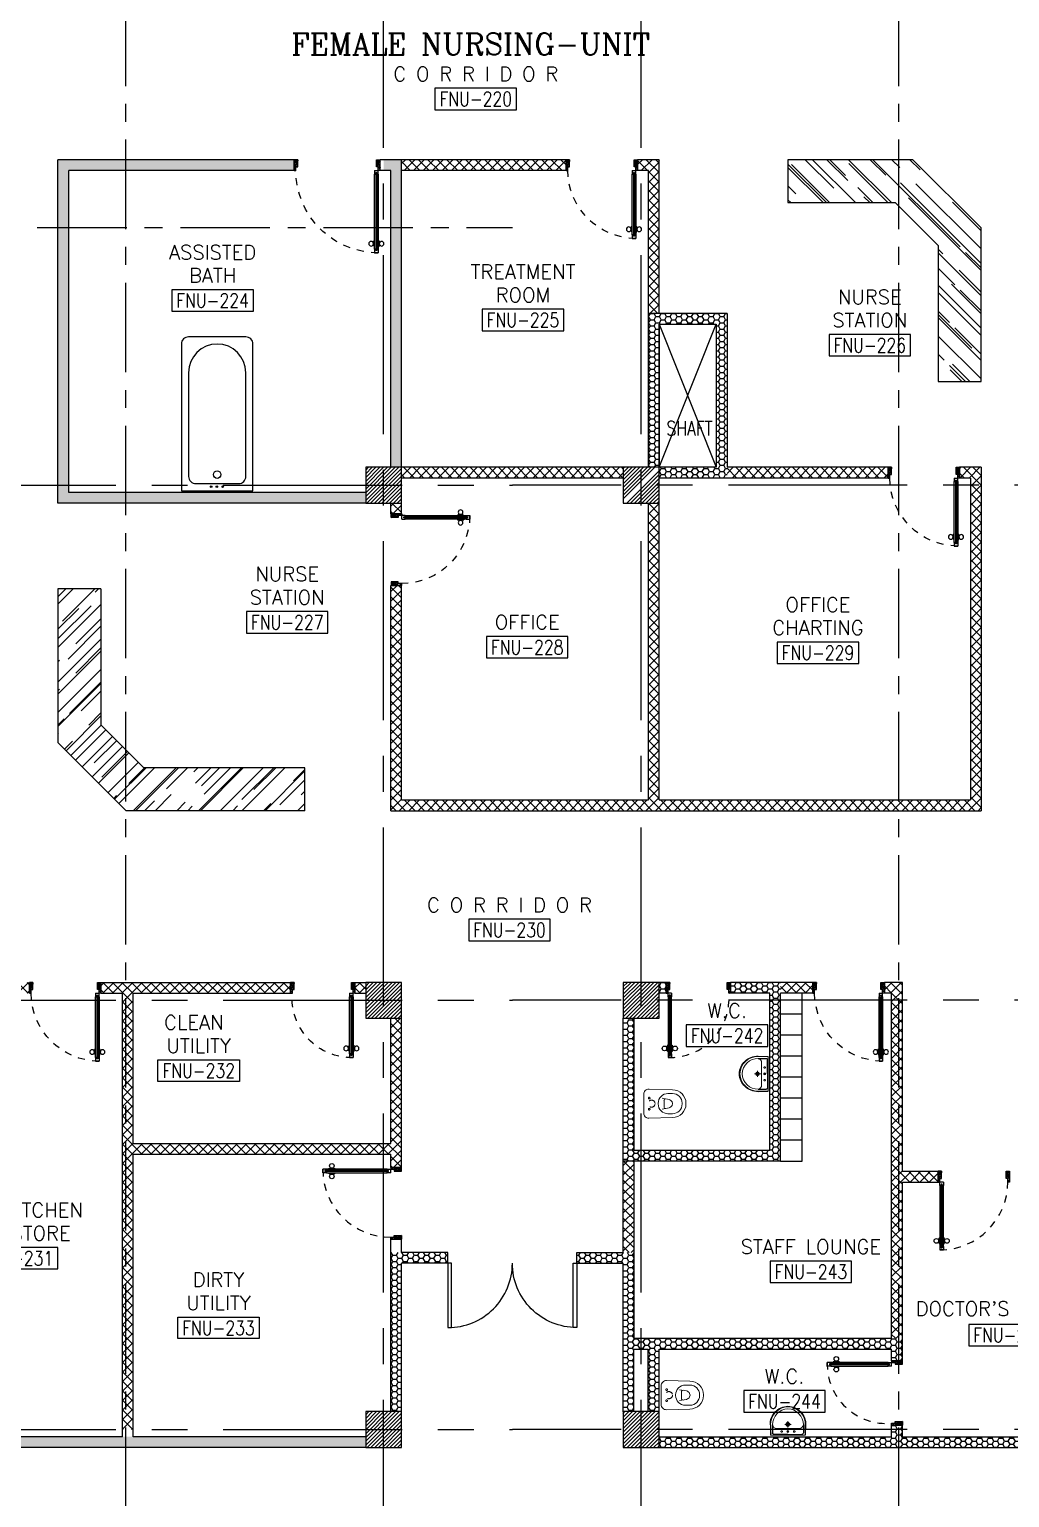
# Model space of a CAD drawing. Extents: x 88808.2 to 88899.2, y 39921.6 to 40001.1.
# Drawn here: x 88870.22 to 88883.92, y 39958.75 to 39979.27 of the extents above; entities that cross this region are included whole.
import ezdxf
from ezdxf.enums import TextEntityAlignment as Align

# ---------------------------------------------------------------- set-up
doc = ezdxf.new("R2010")
doc.units = 0
doc.header["$MEASUREMENT"] = 0
for name, pattern in [('CENTER', [2, 1.25, -0.25, 0.25, -0.25]), ('CENTERX2', [4, 2.5, -0.5, 0.5, -0.5]), ('DASHED', [0.75, 0.5, -0.25]), ('HIDDEN', [0.375, 0.25, -0.125]), ('HIDDEN2', [0.1875, 0.125, -0.0625])]:
    doc.linetypes.add(name, pattern=pattern)
doc.layers.get('0').update_dxf_attribs({"linetype": 'CONTINUOUS'})
for name, color, linetype in [('AXES', 11, 'CENTERX2'), ('AXES1', 11, 'CENTER'), ('COL', 2, 'CONTINUOUS'), ('COUNTER', 3, 'CONTINUOUS'), ('DOOR', 7, 'CONTINUOUS'), ('FIX', 3, 'CONTINUOUS'), ('HAT', 8, 'CONTINUOUS'), ('Hatch', 11, 'CONTINUOUS'), ('Locker', 7, 'CONTINUOUS'), ('RM-BOX', 4, 'CONTINUOUS'), ('RM-NAME', 2, 'CONTINUOUS'), ('RM-NO', 2, 'CONTINUOUS'), ('SHAFT', 4, 'CONTINUOUS'), ('WALL', 2, 'CONTINUOUS'), ('WallType', 11, 'CONTINUOUS'), ('WallType2', 3, 'CONTINUOUS')]:
    doc.layers.add(name, color=color, linetype=linetype)
doc.styles.add('ROMANC', font='romanc', dxfattribs={"height": 0.1})
doc.styles.add('ROMANS', font='ROMANS.shx', dxfattribs={"width": 0.6})
pattern_1 = [(7e-15, (0, 3e-11), (0.075, 0.04330127), [0.05, -0.1]), (120, (0, 3e-11), (-0.074999999836, 0.043301270284), [0.05, -0.1]), (60, (0, 3e-11), (1.64e-10, 0.086602540284), [-0.1, 0.05])]

# ---------------------------------------------------------------- blocks, each defined once
blk = doc.blocks.new('RM1')
at = {"layer": 'RM-BOX'}
blk.add_lwpolyline([(570, -200), (-570, -200), (-570, -500), (570, -500)], close=True, dxfattribs=at)
at = {"layer": 'RM-NAME', "style": 'ROMANS'}
for tag, p in [('ROOMNAME1', (0, 324)), ('ROOMNAME2', (0, 0))]:
    blk.add_attdef(tag, text='', height=200, dxfattribs=at).set_placement(p, align=Align.MIDDLE)
at = {"layer": 'RM-NO', "style": 'ROMANS', "width": 0.8}
blk.add_attdef('ROOMNO', text='', height=200, dxfattribs=at).set_placement((0, -350), align=Align.MIDDLE)
blk = doc.blocks.new('D1000')
at = {"layer": 'DOOR', "color": 7, "linetype": 'ByBlock'}
for p, q in [((0, 0), (-150, 0)), ((-150, 0), (-150, -25)), ((-150, 0), (0, 0)), ((0, -50), (-114, 0)), ((0, -50), (-40, 0)), ((0, -50), (0, 0)), ((-1050, -25), (-1100, -25)), ((-1100, -75), (-1100, -25)), ((-1100, -25), (-1100, -75)), ((-1050, -75), (-1100, -75)), ((-1050, -42), (-1070, -42)), ((-1070, -42), (-1070, -58)), ((-1050, -58), (-1070, -58)), ((-1050, -25), (-1050, -42)), ((-1050, -58), (-1050, -75)), ((-928, -18), (-1018, -18)), ((-1018, -25), (-1018, -18)), ((-1018, -75), (-1018, -82)), ((-928, -82), (-1018, -82)), ((-1005, -9), (-940, -9)), ((-1005, -18), (-1005, -9)), ((-1005, -18), (-940, -18)), ((-1005, -82), (-940, -82)), ((-1005, -82), (-1005, -91)), ((-1005, -91), (-940, -91)), ((-940, -18), (-940, -9)), ((-940, -82), (-940, -91)), ((-928, -25), (-928, -18)), ((-928, -75), (-928, -82)), ((-200, -42), (-200, -25)), ((-200, -25), (-150, -25)), ((-180, -42), (-200, -42)), ((-200, -75), (-200, -58)), ((-200, -58), (-180, -58)), ((-150, -75), (-200, -75)), ((-180, -58), (-180, -42)), ((-150, -75), (-150, -25)), ((-150, -25), (-100, -25)), ((-100, -25), (-100, -50)), ((0, -50), (-100, -37)), ((-100, -50), (0, -50)), ((-150, -975), (-100, -975)), ((-150, -1000), (-150, -975)), ((-150, -1000), (0, -1000)), ((0, -1000), (-150, -1000)), ((0, -950), (-114, -1000)), ((-100, -975), (-100, -950)), ((0, -950), (-100, -963)), ((-100, -950), (0, -950)), ((0, -950), (-40, -1000)), ((0, -950), (0, -1000))]:
    blk.add_line(p, q, dxfattribs=at)
at = {"layer": 'DOOR', "linetype": 'ByBlock'}
for p, q in [((-200, -25), (-1050, -25)), ((-200, -42), (-1050, -42)), ((-200, -58), (-1050, -58)), ((-1050, -75), (-200, -75))]:
    blk.add_line(p, q, dxfattribs=at)
at = {"layer": 'DOOR', "color": 7, "linetype": 'ByBlock'}
for centre in [(-973, 23), (-973, -124)]:
    blk.add_circle(centre, 32.4, dxfattribs=at)
for centre, radius, start, end in [((0, -50), 134, 158.1598, 169.28), ((0, -50), 74.4, 137.7764, 180), ((0, -50), 54.4, 113.2074, 180), ((0, -50), 154, 161.1053, 166.2858), ((0, -50), 114, 154.0838, 167.3774), ((0, -50), 94.4, 148.0182, 180), ((0, -50), 34.4, 90, 180), ((0, -50), 14.4, 90, 180), ((0, -950), 154, 193.7142, 198.8947), ((0, -950), 134, 190.72, 201.8402), ((0, -950), 94.4, 180, 211.9818), ((0, -950), 74.4, 180, 222.2236), ((0, -950), 54.4, 180, 246.7926), ((0, -950), 34.4, 180, 270), ((0, -950), 14.4, 180, 270)]:
    blk.add_arc(centre, radius, start, end, dxfattribs=at)
at = {"layer": 'DOOR', "linetype": 'HIDDEN', "ltscale": 0.5}
blk.add_arc((-149, -24), 951, 180.0434, 269.9667, dxfattribs=at)
blk = doc.blocks.new('DOOR100')
at = {"layer": 'DOOR', "color": 0, "linetype": 'ByBlock'}
for p, q in [((-76, 1251), (-76, 1301)), ((-76, 1301), (-26, 1301)), ((-26, 1301), (-76, 1301)), ((-59, 1251), (-76, 1251)), ((-59, 1251), (-59, 1271)), ((-43, 1271), (-59, 1271)), ((-43, 1251), (-43, 1271)), ((-26, 1251), (-43, 1251)), ((-26, 1251), (-26, 1301)), ((-92, 1206), (-92, 1141)), ((-83, 1206), (-92, 1206)), ((-83, 1141), (-92, 1141)), ((-83, 1129), (-83, 1219)), ((-76, 1219), (-83, 1219)), ((-83, 1206), (-83, 1141)), ((-76, 1129), (-83, 1129)), ((-26, 1219), (-19, 1219)), ((-26, 1129), (-19, 1129)), ((-19, 1129), (-19, 1219)), ((-19, 1206), (-19, 1141)), ((-19, 1206), (-10, 1206)), ((-19, 1141), (-10, 1141)), ((-10, 1206), (-10, 1141)), ((-1201, 0), (-1201, 150)), ((-1201, 150), (-1176, 150)), ((-1201, 150), (-1201, 0)), ((-1151, 0), (-1201, 0)), ((-1176, 150), (-1176, 100)), ((-1176, 100), (-1151, 100)), ((-1151, 100), (-1151, 0)), ((-76, 200), (-59, 200)), ((-76, 150), (-76, 200)), ((-76, 150), (-26, 150)), ((-59, 200), (-59, 180)), ((-59, 180), (-43, 180)), ((-51, 100), (-51, 0)), ((-26, 100), (-51, 100)), ((-51, 0), (-1, 0)), ((-43, 200), (-26, 200)), ((-43, 180), (-43, 200)), ((-26, 200), (-26, 150)), ((-1, 150), (-26, 150)), ((-26, 150), (-26, 100)), ((-1, 150), (-1, 0))]:
    blk.add_line(p, q, dxfattribs=at)
at = {"layer": 'DOOR', "linetype": 'ByBlock'}
for p, q in [((-76, 1251), (-76, 200)), ((-59, 200), (-59, 1251)), ((-43, 200), (-43, 1251)), ((-26, 200), (-26, 1251))]:
    blk.add_line(p, q, dxfattribs=at)
at = {"layer": 'DOOR', "color": 9, "linetype": 'ByBlock'}
for p, q in [((-1151, 0), (-1201, 114)), ((-1151, 0), (-1201, 40)), ((-1151, 0), (-1164, 100)), ((-51, 0), (-1, 114)), ((-51, 0), (-38, 100)), ((-51, 0), (-1, 40))]:
    blk.add_line(p, q, dxfattribs=at)
at = {"layer": 'DOOR', "color": 0, "linetype": 'ByBlock'}
for centre in [(-125, 1174), (22, 1174)]:
    blk.add_circle(centre, 32.4, dxfattribs=at)
at = {"layer": 'DOOR', "linetype": 'HIDDEN', "ltscale": 0.5}
blk.add_arc((-27, 152), 1149, 89.961, 180.0931, dxfattribs=at)
at = {"layer": 'DOOR', "color": 9, "linetype": 'ByBlock'}
for centre, radius, start, end in [((-1151, 0), 154, 103.7142, 108.8947), ((-1151, 0), 134, 100.72, 111.8402), ((-1151, 0), 94.4, 90, 121.9818), ((-1151, 0), 74.4, 90, 132.2236), ((-1151, 0), 54.4, 90, 156.7926), ((-1151, 0), 34.4, 90, 180), ((-1151, 0), 14.4, 90, 180), ((-51, 0), 94.4, 58.0182, 90), ((-51, 0), 74.4, 47.7764, 90), ((-51, 0), 54.4, 23.2074, 90), ((-51, 0), 34.4, 0, 90), ((-51, 0), 14.4, 0, 90), ((-51, 0), 134, 68.1598, 79.28), ((-51, 0), 114, 64.0838, 77.3774), ((-51, 0), 154, 71.1053, 76.2858)]:
    blk.add_arc(centre, radius, start, end, dxfattribs=at)
blk = doc.blocks.new('DOOR90')
at = {"layer": 'DOOR', "linetype": 'ByBlock'}
for p, q in [((0, 0), (-150, 0)), ((-200, -25), (-1000, -25)), ((-200, -42), (-1000, -42)), ((-200, -58), (-1000, -58)), ((-1000, -75), (-200, -75))]:
    blk.add_line(p, q, dxfattribs=at)
at = {"layer": 'DOOR', "color": 0, "linetype": 'ByBlock'}
for p, q in [((-150, 0), (-150, -25)), ((-150, 0), (0, 0)), ((0, -50), (0, 0)), ((-1050, -25), (-1050, -75)), ((-1050, -75), (-1050, -25)), ((-1000, -25), (-1050, -25)), ((-1000, -75), (-1050, -75)), ((-1020, -42), (-1020, -58)), ((-1000, -42), (-1020, -42)), ((-1000, -58), (-1020, -58)), ((-1000, -25), (-1000, -42)), ((-1000, -58), (-1000, -75)), ((-968, -25), (-968, -18)), ((-878, -18), (-968, -18)), ((-968, -75), (-968, -82)), ((-878, -82), (-968, -82)), ((-955, -18), (-955, -9)), ((-955, -9), (-890, -9)), ((-955, -18), (-890, -18)), ((-955, -82), (-955, -91)), ((-955, -82), (-890, -82)), ((-955, -91), (-890, -91)), ((-890, -18), (-890, -9)), ((-890, -82), (-890, -91)), ((-878, -25), (-878, -18)), ((-878, -75), (-878, -82)), ((-200, -42), (-200, -25)), ((-200, -25), (-150, -25)), ((-180, -42), (-200, -42)), ((-200, -75), (-200, -58)), ((-200, -58), (-180, -58)), ((-150, -75), (-200, -75)), ((-180, -58), (-180, -42)), ((-150, -75), (-150, -25)), ((-150, -25), (-100, -25)), ((-100, -25), (-100, -50)), ((-100, -50), (0, -50)), ((-150, -900), (-150, -875)), ((-150, -875), (-100, -875)), ((0, -900), (-150, -900)), ((-150, -900), (0, -900)), ((-100, -850), (0, -850)), ((-100, -875), (-100, -850)), ((0, -850), (0, -900))]:
    blk.add_line(p, q, dxfattribs=at)
at = {"layer": 'DOOR', "color": 9, "linetype": 'ByBlock'}
for p, q in [((0, -50), (-114, 0)), ((0, -50), (-40, 0)), ((0, -50), (-100, -37)), ((0, -850), (-114, -900)), ((0, -850), (-100, -863)), ((0, -850), (-40, -900))]:
    blk.add_line(p, q, dxfattribs=at)
at = {"layer": 'DOOR', "color": 0, "linetype": 'ByBlock'}
for centre in [(-923, 24), (-923, -124)]:
    blk.add_circle(centre, 32.4, dxfattribs=at)
at = {"layer": 'DOOR', "color": 9, "linetype": 'ByBlock'}
for centre, radius, start, end in [((0, -50), 74.4, 137.7764, 180), ((0, -50), 54.4, 113.2074, 180), ((0, -50), 154, 161.1053, 166.2858), ((0, -50), 134, 158.1598, 169.28), ((0, -50), 114, 154.0838, 167.3774), ((0, -50), 94.4, 148.0182, 180), ((0, -50), 34.4, 90, 180), ((0, -50), 14.4, 90, 180), ((0, -850), 154, 193.7142, 198.8947), ((0, -850), 134, 190.72, 201.8402), ((0, -850), 94.4, 180, 211.9818), ((0, -850), 74.4, 180, 222.2236), ((0, -850), 54.4, 180, 246.7926), ((0, -850), 34.4, 180, 270), ((0, -850), 14.4, 180, 270)]:
    blk.add_arc(centre, radius, start, end, dxfattribs=at)
at = {"layer": 'DOOR', "linetype": 'HIDDEN', "ltscale": 0.5}
blk.add_arc((-222, -50), 828, 178.2701, 275.003, dxfattribs=at)
blk = doc.blocks.new('BTUB1')
at = {"layer": 'FIX'}
for points in [[(-500, -25), (-500, -2075, 0.414214), (-400, -2175), (400, -2175, 0.414214), (500, -2075), (500, -25)], [(-400, -1675, 1), (400, -1675), (400, -225, 0.414214), (300, -125), (-300, -125, 0.414214), (-400, -225)]]:
    blk.add_lwpolyline(points, format="xyb", close=True, dxfattribs=at)
for centre, radius in [((-75, -81), 11), ((0, -250), 52.2), ((5, -81), 11), ((85, -81), 11)]:
    blk.add_circle(centre, radius, dxfattribs=at)
blk = doc.blocks.new('WC1')
at = {"layer": 'FIX', "lineweight": 20}
for p, q in [((-727, 5), (-727, -5)), ((-674, 5), (-674, -5)), ((-534, 24), (-540, 0)), ((-540, 0), (-534, -24)), ((-210, 204), (-538, 194)), ((-475, 141), (-538, 141)), ((-395, 76), (-490, 60)), ((-339, 5), (-339, -5)), ((-538, -141), (-475, -141)), ((-538, -194), (-210, -204)), ((-490, -60), (-395, -76))]:
    blk.add_line(p, q, dxfattribs=at)
at = {"layer": 'FIX', "linetype": 'Continuous', "lineweight": 20}
blk.add_line((-420, -47), (-420, 45), dxfattribs=at)
at = {"layer": 'FIX', "lineweight": 20}
blk.add_lwpolyline([(-213, -204), (-210, -204, 0.414214), (-137, -131), (-137, 0), (-137, 131, 0.414214), (-210, 204)], format="xyb", dxfattribs=at)
at = {"layer": 'FIX', "linetype": 'HIDDEN2', "lineweight": 20, "ltscale": 0.3}
blk.add_circle((-245, 0), 49.8, dxfattribs=at)
at = {"layer": 'FIX', "linetype": 'HIDDEN', "lineweight": 20, "ltscale": 0.05}
for centre in [(-213, 78), (-213, -77)]:
    blk.add_circle(centre, 11.6, dxfattribs=at)
at = {"layer": 'FIX', "lineweight": 20}
for centre, radius, start, end in [((-538, 5), 189, 90, 180), ((-538, 5), 136, 90, 180), ((-473, -7), 68.2, 128.9242, 152.8468), ((-464, -18), 82, 108.496, 128.9242), ((-475, 5), 136, 360, 90), ((-538, -5), 189, 180, 270), ((-538, -5), 136, 180, 270), ((-473, 7), 68.2, 207.1532, 231.0758), ((-464, 18), 82, 231.0758, 251.504), ((-475, -5), 136, 270, 0)]:
    blk.add_arc(centre, radius, start, end, dxfattribs=at)
at = {"layer": 'FIX', "linetype": 'Continuous', "lineweight": 20}
for centre, start, end in [((-443, 46), 357.6662, 91.6121), ((-442, -46), 268.3879, 2.3338)]:
    blk.add_arc(centre, 22.3, start, end, dxfattribs=at)
blk = doc.blocks.new('LAV1')
at = {"layer": 'FIX', "linetype": 'DASHED', "lineweight": 20, "ltscale": 0.05}
for p, q in [((0, 170), (0, 270)), ((0, 170), (0, 270)), ((50, 220), (-50, 220))]:
    blk.add_line(p, q, dxfattribs=at)
at = {"layer": 'FIX', "linetype": 'ByBlock', "ltscale": 0.3}
for p, q in [((-280, 210), (-275, 50)), ((-245, 210), (-245, 85)), ((0, 60), (-220, 60)), ((0, 60), (220, 60)), ((245, 210), (245, 85)), ((280, 210), (275, 50))]:
    blk.add_line(p, q, dxfattribs=at)
at = {"layer": 'FIX', "linetype": 'Continuous', "lineweight": 20}
for p, q in [((-275, 210), (-275, 50)), ((0, 50), (-275, 50)), ((0, 50), (-252, 50)), ((0, 155), (-181, 155)), ((0, 155), (181, 155)), ((0, 50), (275, 50)), ((0, 50), (252, 50)), ((275, 210), (275, 50))]:
    blk.add_line(p, q, dxfattribs=at)
at = {"layer": 'FIX', "lineweight": 20}
for p, q in [((16, 107), (-15, 107)), ((0, 92), (0, 123))]:
    blk.add_line(p, q, dxfattribs=at)
for centre, radius in [((0, 220), 29.5), ((0, 220), 22.5), ((0, 107), 15.5)]:
    blk.add_circle(centre, radius, dxfattribs=at)
at = {"layer": 'FIX', "linetype": 'HIDDEN', "lineweight": 20, "ltscale": 0.05}
for centre in [(-100, 107), (100, 107)]:
    blk.add_circle(centre, 12.4, dxfattribs=at)
at = {"layer": 'FIX', "linetype": 'ByBlock', "ltscale": 0.3}
for centre, radius, start, end in [((7, 220), 287, 91.3776, 182.0064), ((-7, 220), 287, 357.9936, 88.6224), ((-220, 85), 24.9, 179.7021, 269.9486), ((220, 85), 24.9, 270.0514, 0.2979)]:
    blk.add_arc(centre, radius, start, end, dxfattribs=at)
at = {"layer": 'FIX', "linetype": 'Continuous', "lineweight": 20}
for centre, radius, start, end in [((8, 217), 283, 91.6988, 181.351), ((-8, 217), 283, 358.649, 88.3012), ((8, 212), 253, 91.7328, 180.4884), ((-8, 212), 253, 359.5116, 88.2672), ((-179, 222), 66.9, 190.2006, 268.0786), ((179, 222), 66.9, 271.9214, 349.7994)]:
    blk.add_arc(centre, radius, start, end, dxfattribs=at)
blk = doc.blocks.new('*X607')
at = {"color": 0}
for p, q in [((196689, 162747), (197131, 163190)), ((196689, 162800), (197078, 163190)), ((196689, 162853), (197025, 163190)), ((196689, 162907), (196972, 163190)), ((196689, 162960), (196919, 163190)), ((196689, 163013), (196866, 163190)), ((196689, 163066), (196813, 163190)), ((196689, 163119), (196760, 163190)), ((196689, 163172), (196707, 163190)), ((196737, 162690), (197189, 163141)), ((196790, 162690), (197189, 163088)), ((196843, 162690), (197189, 163035)), ((196896, 162690), (197189, 162982)), ((196949, 162690), (197189, 162929)), ((197002, 162690), (197189, 162876)), ((197055, 162690), (197189, 162823)), ((197108, 162690), (197189, 162770)), ((197161, 162690), (197189, 162717))]:
    blk.add_line(p, q, dxfattribs=at)
blk = doc.blocks.new('*X609')
at = {"color": 0}
for p, q in [((196689, 149542), (197136, 149990)), ((196689, 149595), (197083, 149990)), ((196689, 149648), (197030, 149990)), ((196689, 149701), (196977, 149990)), ((196689, 149754), (196924, 149990)), ((196689, 149807), (196871, 149990)), ((196689, 149860), (196818, 149990)), ((196689, 149913), (196765, 149990)), ((196689, 149966), (196712, 149990)), ((196689, 149489), (197189, 149989)), ((196742, 149490), (197189, 149936)), ((196795, 149490), (197189, 149883)), ((196848, 149490), (197189, 149830)), ((196901, 149490), (197189, 149777)), ((196954, 149490), (197189, 149724)), ((197007, 149490), (197189, 149671)), ((197060, 149490), (197189, 149618)), ((197113, 149490), (197189, 149565)), ((197166, 149490), (197189, 149512))]:
    blk.add_line(p, q, dxfattribs=at)
blk = doc.blocks.new('COL50')
at = {"layer": 'COL'}
blk.add_lwpolyline([(-250, 250), (-250, -250), (250, -250), (250, 250)], close=True, dxfattribs=at)
blk = doc.blocks.new('*X604')
at = {"color": 0}
for p, q in [((80579, 149522), (81047, 149990)), ((80579, 149575), (80994, 149990)), ((80579, 149628), (80941, 149990)), ((80579, 149681), (80888, 149990)), ((80579, 149734), (80835, 149990)), ((80579, 149787), (80782, 149990)), ((80579, 149840), (80729, 149990)), ((80579, 149893), (80676, 149990)), ((80579, 149946), (80623, 149990)), ((80600, 149490), (81079, 149969)), ((80653, 149490), (81079, 149916)), ((80706, 149490), (81079, 149863)), ((80759, 149490), (81079, 149810)), ((80812, 149490), (81079, 149757)), ((80865, 149490), (81079, 149704)), ((80918, 149490), (81079, 149651)), ((80971, 149490), (81079, 149598)), ((81024, 149490), (81079, 149545)), ((81077, 149490), (81079, 149492))]:
    blk.add_line(p, q, dxfattribs=at)
blk = doc.blocks.new('*X603')
at = {"color": 0}
for p, q in [((80579, 155515), (81054, 155990)), ((80579, 155568), (81001, 155990)), ((80579, 155621), (80948, 155990)), ((80579, 155674), (80895, 155990)), ((80579, 155727), (80842, 155990)), ((80579, 155780), (80789, 155990)), ((80579, 155833), (80736, 155990)), ((80579, 155886), (80683, 155990)), ((80579, 155939), (80630, 155990)), ((80607, 155490), (81079, 155962)), ((80660, 155490), (81079, 155909)), ((80713, 155490), (81079, 155856)), ((80766, 155490), (81079, 155803)), ((80819, 155490), (81079, 155750)), ((80872, 155490), (81079, 155697)), ((80925, 155490), (81079, 155644)), ((80978, 155490), (81079, 155591)), ((81031, 155490), (81079, 155538))]:
    blk.add_line(p, q, dxfattribs=at)
blk = doc.blocks.new('*X601')
at = {"color": 0}
for p, q in [((80579, 162727), (81042, 163190)), ((80579, 162780), (80989, 163190)), ((80579, 162833), (80936, 163190)), ((80579, 162886), (80883, 163190)), ((80579, 162939), (80829, 163190)), ((80579, 162993), (80776, 163190)), ((80579, 163046), (80723, 163190)), ((80579, 163099), (80670, 163190)), ((80579, 163152), (80617, 163190)), ((80595, 162690), (81079, 163174)), ((80648, 162690), (81079, 163121)), ((80701, 162690), (81079, 163068)), ((80754, 162690), (81079, 163015)), ((80807, 162690), (81079, 162962)), ((80860, 162690), (81079, 162909)), ((80913, 162690), (81079, 162856)), ((80966, 162690), (81079, 162803)), ((81019, 162690), (81079, 162750)), ((81072, 162690), (81079, 162697))]:
    blk.add_line(p, q, dxfattribs=at)
blk = doc.blocks.new('*X602')
at = {"color": 0}
for p, q in [((84179, 155509), (84660, 155990)), ((84179, 155562), (84607, 155990)), ((84179, 155615), (84554, 155990)), ((84179, 155668), (84501, 155990)), ((84179, 155721), (84448, 155990)), ((84179, 155774), (84395, 155990)), ((84179, 155827), (84342, 155990)), ((84179, 155880), (84289, 155990)), ((84179, 155933), (84236, 155990)), ((84179, 155986), (84183, 155990)), ((84213, 155490), (84679, 155956)), ((84266, 155490), (84679, 155903)), ((84319, 155490), (84679, 155850)), ((84372, 155490), (84679, 155796)), ((84426, 155490), (84679, 155743)), ((84479, 155490), (84679, 155690)), ((84532, 155490), (84679, 155637)), ((84585, 155490), (84679, 155584)), ((84638, 155490), (84679, 155531))]:
    blk.add_line(p, q, dxfattribs=at)

msp = doc.modelspace()

# ---------------------------------------------------------------- hatches: boundary and pattern name
at = {"layer": 'Hatch', "linetype": 'ByBlock'}
h = msp.add_hatch(dxfattribs=at)
h.set_pattern_fill('AR-RROOF', color=256, scale=0.32, angle=135, style=0)
h.paths.add_polyline_path([(88883.5203, 39974.3496), (88883.5203, 39976.4981), (88882.5688, 39977.4496), (88880.8203, 39977.4496), (88880.8203, 39976.8496), (88882.3203, 39976.8496), (88882.9203, 39976.2496), (88882.9203, 39974.3496)])
h = msp.add_hatch(dxfattribs=at)
h.set_pattern_fill('AR-RROOF', color=256, scale=0.32, angle=45, style=0)
h.set_pattern_definition([(45, (88794.34104, 39809.97983), (0.271529, 0.72407734), [4.8, -0.64, 1.6, -0.32]), (45, (88794.52884, 39810.3939), (-0.5272188, 0.0746705), [0.96, -0.1056, 1.92, -0.24]), (45, (88794.26184, 39810.2853), (1.025022, 1.32822938), [2.56, -0.448, 1.28, -0.32])])
h.paths.add_polyline_path([(88871.2203, 39971.4496), (88870.6203, 39971.4496), (88870.6203, 39969.301), (88870.6967, 39969.2246), (88871.5453, 39969.2246), (88871.2203, 39969.5496)])
h.paths.add_polyline_path([(88871.5703, 39968.351), (88871.5703, 39969.1996), (88871.5453, 39969.2246), (88870.6967, 39969.2246)])
h.paths.add_polyline_path([(88874.0703, 39968.3496), (88874.0703, 39968.9496), (88871.8203, 39968.9496), (88871.5703, 39969.1996), (88871.5703, 39968.351), (88871.5717, 39968.3496)])
at = {"layer": 'WallType', "linetype": 'Continuous'}
h = msp.add_hatch(dxfattribs=at)
h.set_pattern_fill('ANSI37', color=256, scale=0.75, style=0)
h.paths.add_polyline_path([(88877.7203, 39977.4496), (88875.4203, 39977.4496), (88875.4203, 39977.2996), (88877.7203, 39977.2996)])
h.paths.add_polyline_path([(88879.0203, 39977.4496), (88878.7703, 39977.4496), (88878.7703, 39977.2996), (88878.8703, 39977.2996), (88878.8703, 39975.2996), (88879.0203, 39975.2996)])
h.paths.add_polyline_path([(88878.7703, 39977.4496), (88878.7203, 39977.4496), (88878.7203, 39977.2996), (88878.7703, 39977.2996)])
h = msp.add_hatch(dxfattribs=at)
h.set_pattern_fill('ANSI37', color=256, scale=0.75, style=0)
h.paths.add_polyline_path([(88882.3703, 39968.4996), (88879.0203, 39968.4996), (88879.0203, 39972.6496), (88878.8703, 39972.6496), (88878.8703, 39968.4996), (88878.7703, 39968.4996), (88878.7703, 39968.3496), (88882.3703, 39968.3496)])
h.paths.add_polyline_path([(88878.7703, 39968.4996), (88875.4203, 39968.4996), (88875.4203, 39971.4996), (88875.2703, 39971.4996), (88875.2703, 39968.3496), (88878.7703, 39968.3496)])
h.paths.add_polyline_path([(88883.5203, 39972.8996), (88883.3703, 39972.8996), (88883.3703, 39968.4996), (88882.3703, 39968.4996), (88882.3703, 39968.3496), (88883.5203, 39968.3496)])
h.paths.add_polyline_path([(88883.5203, 39973.1496), (88883.2203, 39973.1496), (88883.2203, 39972.9996), (88883.3703, 39972.9996), (88883.3703, 39972.8996), (88883.5203, 39972.8996)])
h.paths.add_polyline_path([(88882.2203, 39973.1496), (88879.9703, 39973.1496), (88879.9703, 39972.9996), (88882.2203, 39972.9996)])
h.paths.add_polyline_path([(88878.5203, 39973.1496), (88875.4203, 39973.1496), (88875.4203, 39972.9996), (88878.5203, 39972.9996)])
h.paths.add_polyline_path([(88875.4203, 39972.6496), (88875.2703, 39972.6496), (88875.2703, 39972.4996), (88875.4203, 39972.4996)])
h = msp.add_hatch(dxfattribs=at)
h.set_pattern_fill('ANSI37', color=256, scale=0.75, style=0)
h.paths.add_polyline_path([(88868.2203, 39965.4496), (88868.0703, 39965.4496), (88868.0703, 39959.9496), (88868.2203, 39959.9496)])
h.paths.add_polyline_path([(88870.2203, 39965.9496), (88868.2203, 39965.9496), (88868.2203, 39965.7996), (88870.2203, 39965.7996)])
h.paths.add_polyline_path([(88871.5703, 39965.9496), (88871.2203, 39965.9496), (88871.2203, 39965.7996), (88871.5203, 39965.7996), (88871.5203, 39965.6996), (88871.5703, 39965.6996)])
h.paths.add_polyline_path([(88873.8703, 39965.9496), (88871.5703, 39965.9496), (88871.5703, 39965.6996), (88871.6703, 39965.6996), (88871.6703, 39965.7996), (88873.8703, 39965.7996)])
h.paths.add_polyline_path([(88871.6703, 39965.6996), (88871.5703, 39965.6996), (88871.5703, 39959.6996), (88871.6703, 39959.6996), (88871.6703, 39963.5496), (88875.1703, 39963.5496), (88875.1703, 39963.6996), (88874.0627, 39963.6996), (88871.6703, 39963.6996)])
h.paths.add_polyline_path([(88871.5703, 39965.6996), (88871.5203, 39965.6996), (88871.5203, 39959.6996), (88871.5703, 39959.6996)])
h.paths.add_polyline_path([(88875.4203, 39965.4496), (88875.2712, 39965.4496), (88875.2712, 39963.6996), (88875.1703, 39963.6996), (88875.1703, 39963.5496), (88875.2712, 39963.5496), (88875.2712, 39963.3621), (88875.4203, 39963.3621)])
h.paths.add_polyline_path([(88874.9203, 39965.9496), (88874.7703, 39965.9496), (88874.7703, 39965.7996), (88874.9203, 39965.7996)])
h = msp.add_hatch(dxfattribs=at)
h.set_pattern_fill('ANSI37', color=256, scale=0.75, style=0)
h.paths.add_polyline_path([(88882.9193, 39963.3096), (88882.4202, 39963.3096), (88882.4202, 39965.6996), (88882.3703, 39965.6996), (88882.3703, 39960.9746), (88882.4202, 39960.9746), (88882.4202, 39963.1596), (88882.9193, 39963.1596)])
h.paths.add_polyline_path([(88882.3703, 39965.6996), (88882.2702, 39965.6996), (88882.2702, 39960.9746), (88882.3703, 39960.9746)])
h.paths.add_polyline_path([(88882.3703, 39965.9496), (88882.1693, 39965.9496), (88882.1693, 39965.7996), (88882.2702, 39965.7996), (88882.2702, 39965.6996), (88882.3703, 39965.6996)])
h.paths.add_polyline_path([(88881.1693, 39965.9496), (88880.7193, 39965.9496), (88880.7193, 39965.7996), (88881.1693, 39965.7996)])
h.paths.add_polyline_path([(88878.6702, 39963.4496), (88878.5203, 39963.4496), (88878.5203, 39962.1746), (88878.6702, 39962.1746)])
h.paths.add_polyline_path([(88882.4202, 39965.9496), (88882.3703, 39965.9496), (88882.3703, 39965.6996), (88882.4202, 39965.6996)])
at = {"layer": 'WallType2', "linetype": 'Continuous'}
h = msp.add_hatch(dxfattribs=at)
h.set_pattern_fill('HONEY', color=256, scale=0.4, style=0)
h.set_pattern_definition(pattern_1)
h.paths.add_polyline_path([(88870.7703, 39977.2996), (88871.5703, 39977.2996), (88871.5703, 39977.4496), (88870.6203, 39977.4496), (88870.6203, 39972.8996), (88870.7703, 39972.8996)])
h.paths.add_polyline_path([(88873.9203, 39977.4496), (88871.5703, 39977.4496), (88871.5703, 39977.2996), (88873.9203, 39977.2996)])
h.paths.add_polyline_path([(88871.5703, 39972.7996), (88870.7703, 39972.7996), (88870.7703, 39972.8996), (88870.6203, 39972.8996), (88870.6203, 39972.6496), (88871.5703, 39972.6496)])
h.paths.add_polyline_path([(88874.9203, 39972.7996), (88871.5703, 39972.7996), (88871.5703, 39972.6496), (88874.9203, 39972.6496)])
h.paths.add_polyline_path([(88875.4203, 39977.4496), (88875.1703, 39977.4496), (88875.1703, 39977.2996), (88875.2703, 39977.2996), (88875.2703, 39973.1496), (88875.4203, 39973.1496)])
h = msp.add_hatch(dxfattribs=at)
h.set_pattern_fill('HONEY', color=256, scale=0.4, style=0)
h.set_pattern_definition(pattern_1)
h.paths.add_polyline_path([(88879.9703, 39975.2996), (88878.8703, 39975.2996), (88878.8703, 39973.1496), (88879.0203, 39973.1496), (88879.0203, 39975.1496), (88879.8203, 39975.1496), (88879.8203, 39973.1496), (88879.0203, 39973.1496), (88879.0203, 39972.9996), (88879.9703, 39972.9996)])
h = msp.add_hatch(dxfattribs=at)
h.set_pattern_fill('HONEY', color=256, scale=0.4, style=0)
h.set_pattern_definition(pattern_1)
h.paths.add_polyline_path([(88878.6702, 39965.4496), (88878.5203, 39965.4496), (88878.5203, 39963.4496), (88878.7703, 39963.4496), (88878.7703, 39963.5996), (88878.6702, 39963.5996)])
h.paths.add_polyline_path([(88880.7193, 39965.6996), (88880.5693, 39965.6996), (88880.5693, 39963.5996), (88878.7703, 39963.5996), (88878.7703, 39963.4496), (88880.7193, 39963.4496)])
h.paths.add_polyline_path([(88880.7193, 39965.9496), (88880.0203, 39965.9496), (88880.0203, 39965.7996), (88880.5693, 39965.7996), (88880.5693, 39965.6996), (88880.7193, 39965.6996)])
h.paths.add_polyline_path([(88879.1203, 39965.9496), (88879.0203, 39965.9496), (88879.0203, 39965.7996), (88879.1203, 39965.7996)])
h = msp.add_hatch(dxfattribs=at)
h.set_pattern_fill('HONEY', color=256, scale=0.4, style=0)
h.set_pattern_definition(pattern_1)
h.paths.add_polyline_path([(88878.6702, 39962.1746), (88877.8703, 39962.1746), (88877.8703, 39962.0246), (88878.5193, 39962.0246), (88878.5193, 39960.9746), (88878.6702, 39960.9746)])
h.paths.add_polyline_path([(88876.0703, 39962.1746), (88875.2712, 39962.1746), (88875.2712, 39959.9496), (88875.4203, 39959.9496), (88875.4203, 39962.0246), (88876.0703, 39962.0246)])
h = msp.add_hatch(dxfattribs=at)
h.set_pattern_fill('HONEY', color=256, scale=0.4, style=0)
h.set_pattern_definition(pattern_1)
h.paths.add_polyline_path([(88882.3703, 39960.9746), (88878.7703, 39960.9746), (88878.7703, 39960.8246), (88878.8702, 39960.8246), (88878.8702, 39959.9496), (88879.0203, 39959.9496), (88879.0203, 39960.8246), (88882.2702, 39960.8246), (88882.2702, 39960.6621), (88882.3703, 39960.6621)])
h.paths.add_polyline_path([(88878.7703, 39960.9746), (88878.5193, 39960.9746), (88878.5193, 39959.9496), (88878.6693, 39959.9496), (88878.6693, 39960.8246), (88878.7703, 39960.8246)])
h.paths.add_polyline_path([(88882.3703, 39959.6996), (88882.2702, 39959.6996), (88882.2702, 39959.5996), (88879.0203, 39959.5996), (88879.0203, 39959.4496), (88882.3703, 39959.4496)])
h.paths.add_polyline_path([(88882.3703, 39959.7621), (88882.2702, 39959.7621), (88882.2702, 39959.6996), (88882.3703, 39959.6996)])
h.paths.add_polyline_path([(88882.4202, 39959.6996), (88882.3703, 39959.6996), (88882.3703, 39959.4496), (88882.4202, 39959.4496)])
h.paths.add_polyline_path([(88882.4202, 39959.7621), (88882.3703, 39959.7621), (88882.3703, 39959.6996), (88882.4202, 39959.6996)])
h.paths.add_polyline_path([(88882.4202, 39960.9746), (88882.3703, 39960.9746), (88882.3703, 39960.6621), (88882.4202, 39960.6621)])
h = msp.add_hatch(dxfattribs=at)
h.set_pattern_fill('HONEY', color=256, scale=0.4, style=0)
h.set_pattern_definition(pattern_1)
h.paths.add_polyline_path([(88874.9203, 39959.5996), (88871.5703, 39959.5996), (88871.5703, 39959.4496), (88874.9203, 39959.4496)])
h.paths.add_polyline_path([(88871.5703, 39959.5996), (88871.5203, 39959.5996), (88868.2203, 39959.5996), (88868.2203, 39959.4496), (88871.5703, 39959.4496)])
h = msp.add_hatch(dxfattribs=at)
h.set_pattern_fill('HONEY', color=256, scale=0.4, style=0)
h.set_pattern_definition(pattern_1)
h.paths.add_polyline_path([(88885.7203, 39959.5996), (88882.4202, 39959.5996), (88882.4202, 39959.4496), (88885.7203, 39959.4496)])

# ---------------------------------------------------------------- linework, layer by layer
at = {"layer": 'AXES'}
for p, q in [((88875.1703, 39921.6153), (88875.1703, 40000.4279)), ((88878.7703, 39921.6153), (88878.7703, 40000.4279)), ((88808.9303, 39972.8996), (88876.9703, 39972.8996)), ((88898.4894, 39972.8996), (88876.9703, 39972.8996)), ((88808.9303, 39965.6996), (88876.9703, 39965.6996)), ((88898.4894, 39965.6996), (88876.9703, 39965.6996)), ((88808.9303, 39959.6996), (88876.9703, 39959.6996)), ((88898.4894, 39959.6996), (88876.9703, 39959.6996))]:
    msp.add_line(p, q, dxfattribs=at)
at = {"layer": 'AXES1'}
for p, q in [((88871.5703, 39928.4796), (88871.5703, 39987.2996)), ((88882.3703, 39928.4796), (88882.3703, 39987.2996)), ((88822.3303, 39976.4996), (88876.9703, 39976.4996))]:
    msp.add_line(p, q, dxfattribs=at)
at = {"layer": 'COUNTER', "linetype": 'ByBlock'}
for p, q in [((88870.6203, 39971.4496), (88870.6203, 39969.301)), ((88871.2203, 39971.4496), (88870.6203, 39971.4496)), ((88871.2203, 39971.4496), (88871.2203, 39969.5496)), ((88871.8203, 39968.9496), (88871.2203, 39969.5496)), ((88871.5717, 39968.3496), (88870.6203, 39969.301)), ((88874.0703, 39968.9496), (88871.8203, 39968.9496)), ((88874.0703, 39968.3496), (88874.0703, 39968.9496)), ((88874.0703, 39968.3496), (88871.5717, 39968.3496))]:
    msp.add_line(p, q, dxfattribs=at)
msp.add_lwpolyline([(88883.5203, 39974.3496), (88883.5203, 39976.4981), (88882.5688, 39977.4496), (88880.8203, 39977.4496), (88880.8203, 39976.8496), (88882.3203, 39976.8496), (88882.9203, 39976.2496), (88882.9203, 39974.3496)], close=True, dxfattribs=at)
at = {"layer": 'DOOR'}
for points in [[(88876.0703, 39961.1246), (88876.1203, 39961.1246), (88876.1203, 39962.0246), (88876.0703, 39962.0246), (88876.0703, 39961.1246, 0.4142136), (88876.9703, 39962.0246, 0.4142136)], [(88876.0703, 39961.1246), (88876.1203, 39961.1246), (88876.1203, 39962.0246), (88876.0703, 39962.0246), (88876.0703, 39961.1246, 0.4142136), (88876.9703, 39962.0246, 0.4142136)], [(88876.0703, 39961.1246), (88876.1203, 39961.1246), (88876.1203, 39962.0246), (88876.0703, 39962.0246), (88876.0703, 39961.1246, 0.4142136), (88876.9703, 39962.0246, 0.4142136)], [(88876.0703, 39961.1246), (88876.1203, 39961.1246), (88876.1203, 39962.0246), (88876.0703, 39962.0246), (88876.0703, 39961.1246, 0.4142136), (88876.9703, 39962.0246, 0.4142136)], [(88877.8703, 39961.1246), (88877.8203, 39961.1246), (88877.8203, 39962.0246), (88877.8703, 39962.0246), (88877.8703, 39961.1246, -0.4142136), (88876.9703, 39962.0246, -0.4142136)], [(88877.8703, 39961.1246), (88877.8203, 39961.1246), (88877.8203, 39962.0246), (88877.8703, 39962.0246), (88877.8703, 39961.1246, -0.4142136), (88876.9703, 39962.0246, -0.4142136)], [(88877.8703, 39961.1246), (88877.8203, 39961.1246), (88877.8203, 39962.0246), (88877.8703, 39962.0246), (88877.8703, 39961.1246, -0.4142136), (88876.9703, 39962.0246, -0.4142136)], [(88877.8703, 39961.1246), (88877.8203, 39961.1246), (88877.8203, 39962.0246), (88877.8703, 39962.0246), (88877.8703, 39961.1246, -0.4142136), (88876.9703, 39962.0246, -0.4142136)]]:
    msp.add_lwpolyline(points, format="xyb", dxfattribs=at)
at = {"layer": 'FIX'}
msp.add_line((88879.0203, 39977.442), (88879.0278, 39977.4496), dxfattribs=at)
at = {"layer": 'Locker', "linetype": 'Continuous'}
for p, q in [((88881.0193, 39963.4496), (88881.0193, 39965.7996)), ((88881.0193, 39965.5058), (88880.7193, 39965.5058)), ((88881.0193, 39965.2121), (88880.7193, 39965.2121)), ((88881.0193, 39964.9183), (88880.7193, 39964.9183)), ((88881.0193, 39964.6246), (88880.7193, 39964.6246)), ((88881.0193, 39964.3308), (88880.7193, 39964.3308)), ((88881.0193, 39964.0371), (88880.7193, 39964.0371)), ((88881.0193, 39963.7433), (88880.7193, 39963.7433)), ((88880.7193, 39963.4496), (88881.0193, 39963.4496))]:
    msp.add_line(p, q, dxfattribs=at)
at = {"layer": 'SHAFT'}
for p, q in [((88879.0203, 39975.1496), (88879.8203, 39973.1496)), ((88879.0203, 39973.1496), (88879.8203, 39975.1496))]:
    msp.add_line(p, q, dxfattribs=at)
at = {"layer": 'WALL'}
for p, q in [((88870.6203, 39972.6496), (88870.6203, 39977.4496)), ((88873.9203, 39977.2996), (88873.9203, 39977.4496)), ((88875.1203, 39977.2996), (88875.1203, 39977.4496)), ((88875.4203, 39972.4996), (88875.4203, 39977.4496)), ((88877.7203, 39977.2996), (88877.7203, 39977.4496)), ((88877.7203, 39977.2996), (88877.7203, 39977.4496)), ((88878.7203, 39977.2996), (88878.7203, 39977.4496)), ((88878.7203, 39977.2996), (88878.7203, 39977.4496)), ((88879.0203, 39975.2996), (88879.0203, 39977.4496)), ((88870.7703, 39972.7996), (88870.7703, 39977.2996)), ((88875.2703, 39973.1496), (88875.2703, 39977.2996)), ((88875.2703, 39973.1496), (88875.2703, 39977.2996)), ((88878.8703, 39973.1496), (88878.8703, 39977.2996)), ((88878.8703, 39973.1496), (88878.8703, 39977.2996)), ((88879.9703, 39975.2996), (88878.8703, 39975.2996)), ((88879.0203, 39975.1496), (88879.8203, 39975.1496)), ((88879.0203, 39975.1496), (88879.0203, 39973.1496)), ((88879.0203, 39968.4996), (88879.0203, 39975.1496)), ((88879.8203, 39975.1496), (88879.8203, 39973.1496)), ((88879.9703, 39975.2996), (88879.9703, 39973.1496)), ((88879.8203, 39973.1496), (88879.0203, 39973.1496)), ((88879.0203, 39972.9996), (88879.0203, 39973.1496)), ((88883.5203, 39973.1496), (88883.5203, 39968.3496)), ((88883.3703, 39972.9996), (88883.3703, 39968.4996)), ((88875.2703, 39972.4996), (88875.2703, 39972.6496)), ((88878.8703, 39968.4996), (88878.8703, 39972.6496)), ((88875.2703, 39968.3496), (88875.2703, 39971.4996)), ((88875.4203, 39968.4996), (88875.4203, 39971.4996)), ((88875.4203, 39968.4996), (88878.8703, 39968.4996)), ((88879.0203, 39968.4996), (88880.2345, 39968.4996)), ((88879.0203, 39968.4996), (88883.3703, 39968.4996)), ((88875.2703, 39968.3496), (88883.5203, 39968.3496)), ((88879.0203, 39968.3496), (88880.2345, 39968.3496)), ((88871.2203, 39965.7996), (88871.2203, 39965.9496)), ((88871.2203, 39965.9496), (88873.8703, 39965.9496)), ((88873.8703, 39965.9496), (88873.8703, 39965.7996)), ((88874.7703, 39965.9496), (88874.7703, 39965.7996)), ((88874.7703, 39965.9496), (88874.7703, 39965.7996)), ((88874.7703, 39965.9496), (88874.9203, 39965.9496)), ((88879.1203, 39965.9496), (88879.0203, 39965.9496)), ((88879.1203, 39965.7996), (88879.1203, 39965.9496)), ((88879.1203, 39965.7996), (88879.1203, 39965.9496)), ((88880.0203, 39965.7996), (88880.0203, 39965.9496)), ((88881.1693, 39965.9496), (88880.0203, 39965.9496)), ((88881.1693, 39965.7996), (88881.1693, 39965.9496)), ((88882.1693, 39965.7996), (88882.1693, 39965.9496)), ((88882.4202, 39965.9496), (88882.1693, 39965.9496)), ((88882.4202, 39963.3096), (88882.4202, 39965.9496)), ((88871.2203, 39965.7996), (88871.5203, 39965.7996)), ((88871.5203, 39959.5996), (88871.5203, 39965.7996)), ((88871.6703, 39963.6996), (88871.6703, 39965.7996)), ((88871.6703, 39965.7996), (88873.8703, 39965.7996)), ((88874.7703, 39965.7996), (88874.9203, 39965.7996)), ((88879.1203, 39965.7996), (88879.0203, 39965.7996)), ((88880.5693, 39965.7996), (88880.0203, 39965.7996)), ((88880.5693, 39963.5996), (88880.5693, 39965.7996)), ((88880.7193, 39963.4496), (88880.7193, 39965.7996)), ((88881.1693, 39965.7996), (88880.7193, 39965.7996)), ((88882.2702, 39965.7996), (88882.1693, 39965.7996)), ((88882.2702, 39960.9746), (88882.2702, 39965.7996)), ((88875.2712, 39963.6996), (88875.2712, 39965.4496)), ((88875.4203, 39963.3621), (88875.4203, 39965.4496)), ((88878.5203, 39962.1746), (88878.5203, 39965.4496)), ((88878.6702, 39963.5996), (88878.6702, 39965.4496)), ((88871.6703, 39963.6996), (88875.2712, 39963.6996)), ((88874.0627, 39963.6996), (88875.2712, 39963.6996)), ((88871.6703, 39959.5996), (88871.6703, 39963.5496)), ((88871.6703, 39963.5496), (88875.2712, 39963.5496)), ((88874.0627, 39963.5496), (88875.2712, 39963.5496)), ((88875.2712, 39963.3621), (88875.2712, 39963.5496)), ((88875.2712, 39963.3621), (88875.2712, 39963.5496)), ((88875.2712, 39963.3621), (88875.2712, 39963.5496)), ((88875.2712, 39963.3621), (88875.2712, 39963.5496)), ((88880.7193, 39963.4496), (88878.5203, 39963.4496)), ((88880.5693, 39963.5996), (88878.6702, 39963.5996)), ((88878.6702, 39960.9746), (88878.6702, 39963.4496)), ((88875.4203, 39963.3621), (88875.2712, 39963.3621)), ((88875.4203, 39963.3621), (88875.2712, 39963.3621)), ((88882.4202, 39963.3096), (88882.9193, 39963.3096)), ((88882.9193, 39963.1596), (88882.9193, 39963.3096)), ((88882.4202, 39960.6621), (88882.4202, 39963.1596)), ((88882.4202, 39963.1596), (88882.9193, 39963.1596)), ((88875.4203, 39962.3621), (88875.2712, 39962.3621)), ((88875.2712, 39959.9496), (88875.2712, 39962.3621)), ((88875.2712, 39960.9746), (88875.2712, 39962.3621)), ((88875.4203, 39962.3621), (88875.2712, 39962.3621)), ((88875.2712, 39960.9746), (88875.2712, 39962.3621)), ((88875.2712, 39960.9746), (88875.2712, 39962.3621)), ((88875.4203, 39962.1746), (88875.4203, 39962.3621)), ((88875.4203, 39962.1746), (88875.4203, 39962.3621)), ((88875.4203, 39962.1746), (88875.4203, 39962.3621)), ((88875.4203, 39962.1746), (88875.4203, 39962.3621)), ((88876.0703, 39962.1746), (88875.4203, 39962.1746)), ((88876.0703, 39962.1746), (88875.4203, 39962.1746)), ((88876.0703, 39962.1746), (88875.4203, 39962.1746)), ((88876.0703, 39962.1746), (88875.4203, 39962.1746)), ((88875.4203, 39959.9496), (88875.4203, 39962.0246)), ((88875.4203, 39960.8246), (88875.4203, 39962.0246)), ((88876.0703, 39962.0246), (88875.4203, 39962.0246)), ((88876.0703, 39962.0246), (88875.4203, 39962.0246)), ((88876.0703, 39962.0246), (88875.4203, 39962.0246)), ((88875.4203, 39960.8246), (88875.4203, 39962.0246)), ((88875.4203, 39960.8246), (88875.4203, 39962.0246)), ((88876.0703, 39962.0246), (88875.4203, 39962.0246)), ((88876.0703, 39962.0246), (88876.0703, 39962.1746)), ((88876.0703, 39962.0246), (88876.0703, 39962.1746)), ((88876.0703, 39962.0246), (88876.0703, 39962.1746)), ((88876.0703, 39962.0246), (88876.0703, 39962.1746)), ((88877.8703, 39962.0246), (88877.8703, 39962.1746)), ((88877.8703, 39962.0246), (88877.8703, 39962.1746)), ((88877.8703, 39962.0246), (88877.8703, 39962.1746)), ((88877.8703, 39962.0246), (88877.8703, 39962.1746)), ((88877.8703, 39962.1746), (88878.5203, 39962.1746)), ((88877.8703, 39962.0246), (88877.8703, 39962.1746)), ((88877.8703, 39962.0246), (88877.8703, 39962.1746)), ((88877.8703, 39962.0246), (88878.5203, 39962.0246)), ((88878.5193, 39959.949), (88878.5193, 39962.0246)), ((88878.6693, 39960.9746), (88882.2702, 39960.9746)), ((88878.6693, 39959.949), (88878.6693, 39960.8246)), ((88878.6693, 39960.8246), (88878.8702, 39960.8246)), ((88878.8702, 39959.949), (88878.8702, 39960.8246)), ((88879.0203, 39959.949), (88879.0203, 39960.8246)), ((88879.0203, 39960.8246), (88882.2702, 39960.8246)), ((88880.0453, 39960.8246), (88880.2345, 39960.8246)), ((88882.2702, 39960.6621), (88882.2702, 39960.8246)), ((88882.2702, 39960.6621), (88882.4202, 39960.6621)), ((88882.2702, 39959.7621), (88882.4202, 39959.7621)), ((88882.2702, 39959.5996), (88882.2702, 39959.7621)), ((88882.4202, 39959.5996), (88882.4202, 39959.7621)), ((88871.5203, 39959.5996), (88868.2203, 39959.5996)), ((88874.9203, 39959.5996), (88871.6703, 39959.5996)), ((88879.0203, 39959.5996), (88882.2702, 39959.5996)), ((88882.4202, 39959.5996), (88885.7203, 39959.5996)), ((88874.9203, 39959.4496), (88868.2203, 39959.4496)), ((88879.0203, 39959.4496), (88885.7203, 39959.4496)), ((88879.8953, 39959.4496), (88880.2345, 39959.4496))]:
    msp.add_line(p, q, dxfattribs=at)
at = {"layer": 'WALL', "linetype": 'ByBlock'}
for p, q in [((88873.9203, 39977.4496), (88870.6203, 39977.4496)), ((88877.7203, 39977.4496), (88875.1203, 39977.4496)), ((88879.0203, 39977.4496), (88878.7203, 39977.4496)), ((88873.9203, 39977.2996), (88870.7703, 39977.2996)), ((88875.2703, 39977.2996), (88875.1203, 39977.2996)), ((88877.7203, 39977.2996), (88875.4203, 39977.2996)), ((88878.8703, 39977.2996), (88878.7203, 39977.2996)), ((88878.5203, 39973.1496), (88875.4203, 39973.1496)), ((88882.2203, 39973.1496), (88879.9703, 39973.1496)), ((88882.2203, 39972.9996), (88882.2203, 39973.1496)), ((88883.2203, 39972.9996), (88883.2203, 39973.1496)), ((88883.5203, 39973.1496), (88883.2203, 39973.1496)), ((88878.5203, 39972.9996), (88875.4203, 39972.9996)), ((88882.2203, 39972.9996), (88879.0203, 39972.9996)), ((88883.3703, 39972.9996), (88883.2203, 39972.9996)), ((88874.9203, 39972.7996), (88870.7703, 39972.7996)), ((88874.9203, 39972.6496), (88870.6203, 39972.6496)), ((88875.4203, 39972.4996), (88875.2703, 39972.4996)), ((88875.4203, 39972.4996), (88875.2703, 39972.4996)), ((88875.4203, 39971.4996), (88875.2703, 39971.4996)), ((88875.4203, 39971.4996), (88875.2703, 39971.4996))]:
    msp.add_line(p, q, dxfattribs=at)

# ---------------------------------------------------------------- block references
at = {"layer": 'COL', "xscale": 0.001000000003841706, "yscale": 0.000999999996565748, "zscale": 0.001}
for p in [(88875.1703, 39972.8996), (88878.7703, 39972.8996), (88875.1703, 39965.6996), (88878.7703, 39965.6996), (88875.1703, 39959.6996), (88878.7703, 39959.6996)]:
    msp.add_blockref('COL50', p, dxfattribs=at)
at = {"layer": 'DOOR', "color": 0, "linetype": 'ByBlock', "yscale": 0.000999999996565748, "zscale": 0.001}
for name, p, xscale, rotation in [('DOOR100', (88875.1213, 39977.4496), -0.001000000003841706, 180), ('DOOR90', (88874.7703, 39965.9496), -0.000999999996565748, 270), ('DOOR90', (88879.1203, 39965.9496), 0.000999999996565748, 90)]:
    msp.add_blockref(name, p, dxfattribs=dict(at, xscale=xscale, rotation=rotation))
at = {"layer": 'DOOR', "color": 0, "linetype": 'Continuous', "yscale": 0.000999999996565748, "zscale": 0.001}
for p, xscale, rotation in [((88878.7203, 39977.4496), -0.000999999996565748, 270), ((88883.2203, 39973.1496), -0.000999999996565748, 270), ((88871.2203, 39965.9496), -0.000999999996565748, 270), ((88882.1693, 39965.9496), -0.000999999996565748, 270), ((88882.9193, 39963.3096), 0.000999999996565748, 90)]:
    msp.add_blockref('D1000', p, dxfattribs=dict(at, xscale=xscale, rotation=rotation))
for p, xscale in [((88875.2742, 39972.4996), -0.001000000003841706), ((88875.4203, 39963.3621), 0.001000000003841706)]:
    msp.add_blockref('D1000', p, dxfattribs=dict(at, xscale=xscale))
at = {"layer": 'DOOR', "color": 0, "linetype": 'ByBlock', "xscale": 0.001000000003841706, "yscale": 0.000999999996565748, "zscale": 0.001}
msp.add_blockref('DOOR90', (88882.4202, 39960.6621), dxfattribs=at)
at = {"layer": 'FIX'}
for name, p, xscale, yscale, zscale, rotation in [('LAV1', (88880.5903, 39964.6716), -0.000879999999597203, 0.000879999999597203, 0.0008800000000000001, 90), ('WC1', (88878.6693, 39964.2551), 0.001000000003841706, 0.000999999996565748, 0.001, 180), ('WC1', (88878.6693, 39964.2551), 0.001000000003841706, 0.000999999996565748, 0.001, 180), ('WC1', (88878.9131, 39960.1803), 0.001000000003841706, 0.000999999996565748, 0.001, 180)]:
    msp.add_blockref(name, p, dxfattribs=dict(at, xscale=xscale, yscale=yscale, zscale=zscale, rotation=rotation))
at = {"layer": 'FIX', "xscale": -0.0008800000068731606, "yscale": 0.000879999999597203, "zscale": 0.0008800000000000001}
msp.add_blockref('LAV1', (88880.8216, 39959.5786), dxfattribs=at)
at = {"layer": 'HAT', "xscale": 0.001000000003841706, "yscale": 0.000999999996565748, "zscale": 0.001}
for name, p in [('*X601', (88794.341, 39809.9598)), ('*X607', (88681.8317, 39809.9598)), ('*X603', (88794.341, 39809.9598)), ('*X602', (88794.341, 39809.9598)), ('*X604', (88794.341, 39809.9598)), ('*X609', (88681.8317, 39809.9598))]:
    msp.add_blockref(name, p, dxfattribs=at)
at = {"layer": 'RM-NO', "xscale": 0.001000000003841706, "yscale": 0.000999999996565748, "zscale": 0.001}
for p, values in [((88876.4587, 39978.6486), {'ROOMNO': 'FNU-220', 'ROOMNAME2': 'C O R R I D O R'}), ((88872.7806, 39975.8315), {'ROOMNO': 'FNU-224', 'ROOMNAME2': 'BATH', 'ROOMNAME1': 'ASSISTED'}), ((88877.1182, 39975.5592), {'ROOMNO': 'FNU-225', 'ROOMNAME2': 'ROOM', 'ROOMNAME1': 'TREATMENT'}), ((88881.9651, 39975.2064), {'ROOMNO': 'FNU-226', 'ROOMNAME2': 'STATION', 'ROOMNAME1': 'NURSE'}), ((88873.8233, 39971.3331), {'ROOMNO': 'FNU-227', 'ROOMNAME2': 'STATION', 'ROOMNAME1': 'NURSE'}), ((88881.2406, 39970.9067), {'ROOMNO': 'FNU-229', 'ROOMNAME2': 'CHARTING', 'ROOMNAME1': 'OFFICE'}), ((88877.1773, 39970.985), {'ROOMNO': 'FNU-228', 'ROOMNAME2': 'OFFICE'}), ((88876.9298, 39967.0326), {'ROOMNO': 'FNU-230', 'ROOMNAME2': 'C O R R I D O R'}), ((88876.9298, 39967.0326), {'ROOMNO': 'FNU-230', 'ROOMNAME2': 'C O R R I D O R'}), ((88879.9708, 39965.5558), {'ROOMNO': 'FNU-242', 'ROOMNAME2': 'W.C.'}), ((88870.0467, 39962.4438), {'ROOMNO': 'FNU-231', 'ROOMNAME2': 'AND STORE', 'ROOMNAME1': 'MILK KITCHEN'}), ((88881.1416, 39962.2548), {'ROOMNO': 'FNU-243', 'ROOMNAME2': 'STAFF LOUNGE'}), ((88880.7727, 39960.443), {'ROOMNO': 'FNU-244', 'ROOMNAME2': 'W.C.'})]:
    msp.add_blockref('RM1', p, dxfattribs=at).add_auto_attribs(values)
at = {"layer": 'RM-NO'}
ref = msp.add_blockref('RM1', (88872.5869, 39965.0657), dxfattribs=dict(at, xscale=-0.001000000003841706, yscale=0.000999999996565748, zscale=0.001))
ref.add_attrib('ROOMNO', 'FNU-232', dxfattribs={"height": 0.2, "style": 'ROMANS', "width": 0.8}).set_placement((88872.5869, 39964.7157), align=Align.MIDDLE)
ref.add_attrib('ROOMNAME2', 'UTILITY', dxfattribs={"layer": 'RM-NAME', "height": 0.2, "style": 'ROMANS'}).set_placement((88872.5869, 39965.0657), align=Align.MIDDLE)
ref.add_attrib('ROOMNAME1', 'CLEAN ', dxfattribs={"layer": 'RM-NAME', "height": 0.2, "style": 'ROMANS'}).set_placement((88872.5869, 39965.3895), align=Align.MIDDLE)
ref = msp.add_blockref('RM1', (88872.8627, 39961.4706), dxfattribs=dict(at, xscale=-0.001000000003841706, yscale=0.000999999996565748, zscale=0.001))
ref.add_attrib('ROOMNO', 'FNU-233', dxfattribs={"height": 0.2, "style": 'ROMANS', "width": 0.8}).set_placement((88872.8627, 39961.1206), align=Align.MIDDLE)
ref.add_attrib('ROOMNAME2', 'UTILITY', dxfattribs={"layer": 'RM-NAME', "height": 0.2, "style": 'ROMANS'}).set_placement((88872.8627, 39961.4706), align=Align.MIDDLE)
ref.add_attrib('ROOMNAME1', 'DIRTY', dxfattribs={"layer": 'RM-NAME', "height": 0.2, "style": 'ROMANS'}).set_placement((88872.8627, 39961.7944), align=Align.MIDDLE)
ref = msp.add_blockref('RM1', (88883.9179, 39961.3697), dxfattribs=dict(at, xscale=0.001000000003841706, yscale=0.000999999996565748, zscale=0.001))
ref.add_attrib('ROOMNO', 'FNU-245', dxfattribs={"height": 0.2, "style": 'ROMANS', "width": 0.8}).set_placement((88883.9179, 39961.0197), align=Align.MIDDLE)
ref.add_attrib('ROOMNAME1', "DOCTOR'S ON-CALL", dxfattribs={"layer": 'RM-NAME', "height": 0.2, "style": 'ROMANS'}).set_placement((88883.9429, 39961.3891), align=Align.MIDDLE)
at = {"layer": 'WALL', "xscale": 0.001000000003841706, "yscale": 0.000999999996565748, "zscale": 0.001, "rotation": 180}
msp.add_blockref('BTUB1', (88872.8453, 39972.7976), dxfattribs=at)

# ---------------------------------------------------------------- texts
at = {"layer": 'RM-NAME', "style": 'ROMANS', "width": 0.8}
msp.add_text('SHAFT', height=0.2, dxfattribs=at).set_placement((88879.4447, 39973.6958), align=Align.MIDDLE)
at = {"layer": 'RM-NO', "color": 2, "style": 'ROMANC'}
msp.add_text('FEMALE NURSING-UNIT', height=0.3, dxfattribs=at).set_placement((88876.3874, 39979.0672), align=Align.MIDDLE)

doc.saveas('drawing.dxf')
